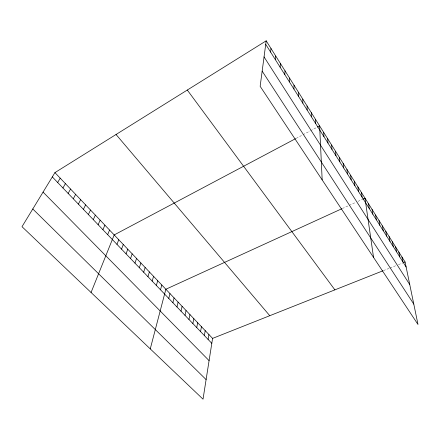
<?xml version="1.0" encoding="UTF-8"?>
<svg xmlns="http://www.w3.org/2000/svg" width="440" height="440" viewBox="0 0 440 440"><rect width="100%" height="100%" fill="white"/><g stroke="black" fill="none" stroke-linecap="round" stroke-linejoin="round"><path stroke-width="0.33" stroke-dasharray="2.2 1.65" d="M296.175 138.353L309.903 131.071M310.502 130.751L316.811 127.408M342.359 208.511L348.568 205.667M349.19 205.381L355.68 202.417M357.99 201.361L362.076 199.49M383.422 270.6L389.373 268.24M389.972 268.004L395.984 265.617M398.393 264.66L402.655 262.971"/><path stroke-width="0.66" d="M298.402 96.173L298.452 92.208M293.937 89.089L294.041 85.179M289.399 81.901L289.564 78.05M284.801 74.608L285.021 70.818M280.137 67.21L280.412 63.487M275.402 59.697L275.737 56.04M270.595 52.08L270.996 48.488M266.184 40.827L260.15 86.317L418 324.489L405.091 262.004L266.184 40.827L54.934 172.618L22 226.688L203.027 399.174L212.586 338.393L54.934 172.618M208.104 339.455L208.912 334.532M204.358 335.544L205.205 330.627M200.569 331.59L201.454 326.684M196.74 327.597L197.665 322.702M192.874 323.565L193.837 318.675M188.964 319.484L189.965 314.606M185.014 315.359L186.054 310.492M181.016 311.19L182.1 306.334M176.979 306.977L178.107 302.132M172.898 302.72L174.064 297.886M168.768 298.414L169.983 293.59M150.26 348.898L165.853 289.25L341.737 208.791M160.501 289.784L161.805 284.988M156.36 285.466L157.707 280.687M152.174 281.1L153.566 276.331M147.945 276.683L149.386 271.931M143.666 272.217L145.156 267.482M139.343 267.707L140.877 262.988M134.965 263.142L136.554 258.44M130.543 258.528L132.182 253.841M126.071 253.858L127.76 249.194M121.545 249.139L123.288 244.492M116.969 244.36L118.762 239.734M91.058 292.49L114.191 234.927L295.587 138.666M107.657 234.647L109.566 230.06M102.922 229.702L104.885 225.143M98.126 224.703L100.15 220.165M93.28 219.643L95.359 215.127M88.368 214.522L90.514 210.034M83.408 209.341L85.613 204.875M78.38 204.1L80.652 199.661M73.293 198.792L75.63 194.381M68.145 193.419L70.554 189.041M62.937 187.985L65.412 183.634M57.662 182.479L60.203 178.162M317.372 127.105L319.622 125.912L322.173 179.899M362.659 199.221L364.991 198.154L373.543 257.411M212.586 338.393L382.827 270.837M403.266 262.73L405.091 262.004M32.785 208.978L206.107 379.588M43.071 192.104L209.088 360.63M52.322 176.907L211.811 343.321M116.045 134.492L269.77 315.7M187.297 90.041L334.884 289.861M262.163 71.132L413.787 304.111M264.05 56.925L409.761 284.609M265.716 44.341L406.12 266.992M401.973 257.037L402.974 262.004M398.816 252.01L399.795 256.954M395.62 246.923L396.572 251.845M392.381 241.769L393.311 246.67M389.109 236.555L390.005 241.434M385.792 231.275L386.661 236.132M382.432 225.929L383.273 230.758M379.033 220.512L379.841 225.319M375.59 215.034L376.365 219.808M372.103 209.479L372.845 214.225M368.572 203.852L369.281 208.571M361.477 192.555L362.115 197.208M357.913 186.885L358.518 191.505M354.305 181.137L354.877 185.724M350.647 175.318L351.186 179.872M346.945 169.422L347.441 173.943M343.195 163.449L343.651 167.931M339.394 157.399L339.812 161.843M335.544 151.272L335.923 155.672M331.645 145.057L331.98 149.419M327.69 138.76L327.982 143.077M323.68 132.38L323.928 136.653M315.502 119.356L315.656 123.536M311.327 112.712L311.432 116.837M307.098 105.969L307.153 110.044M302.803 99.138L302.808 103.158"/></g></svg>
